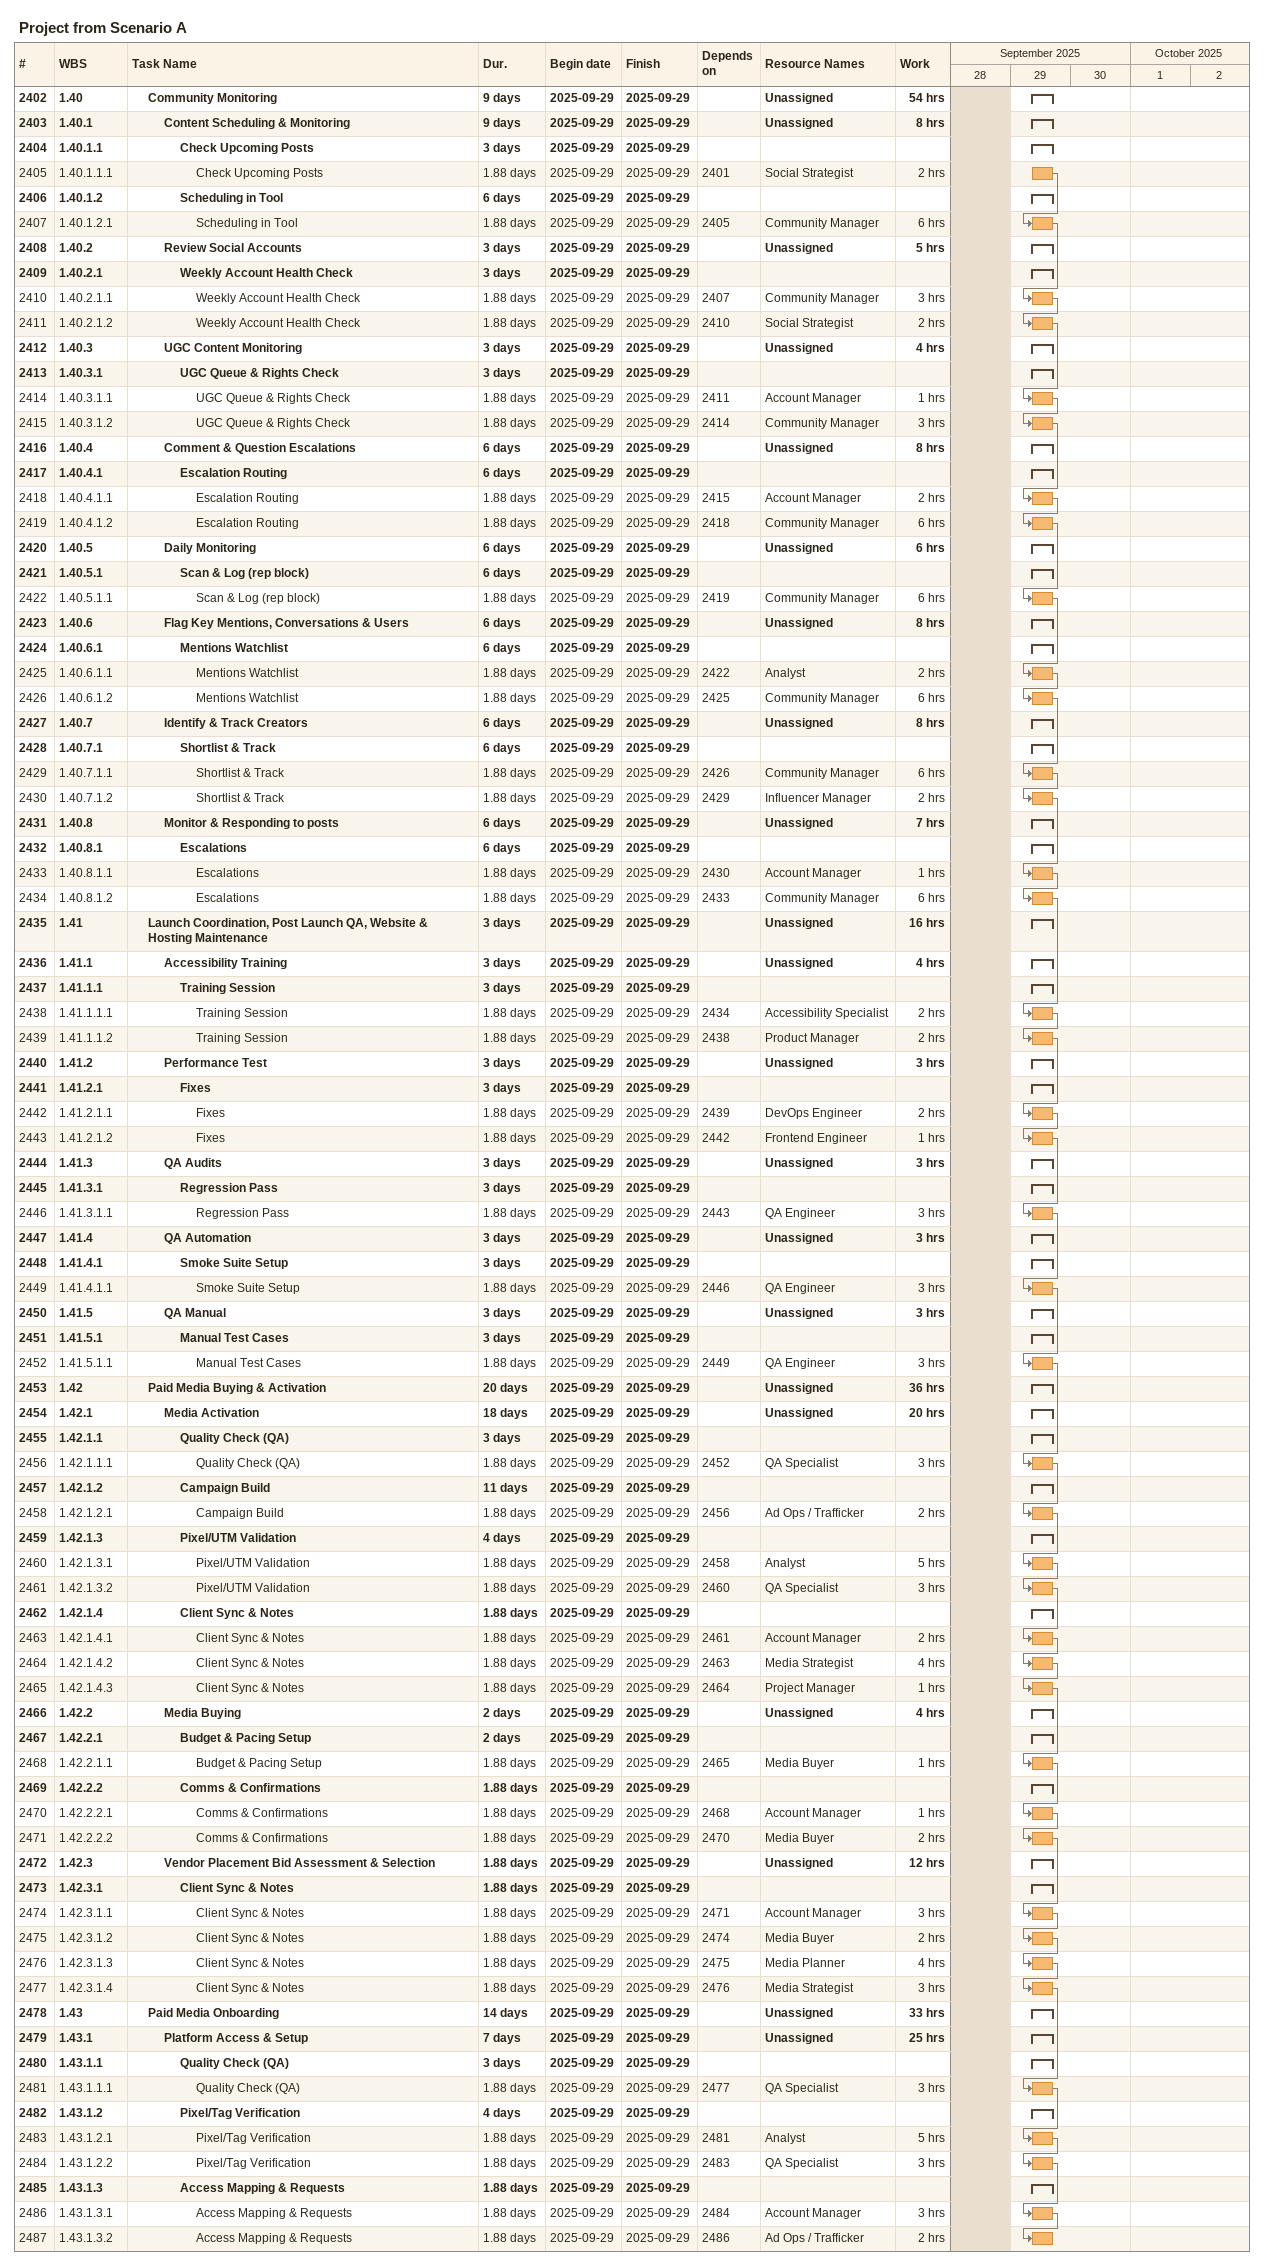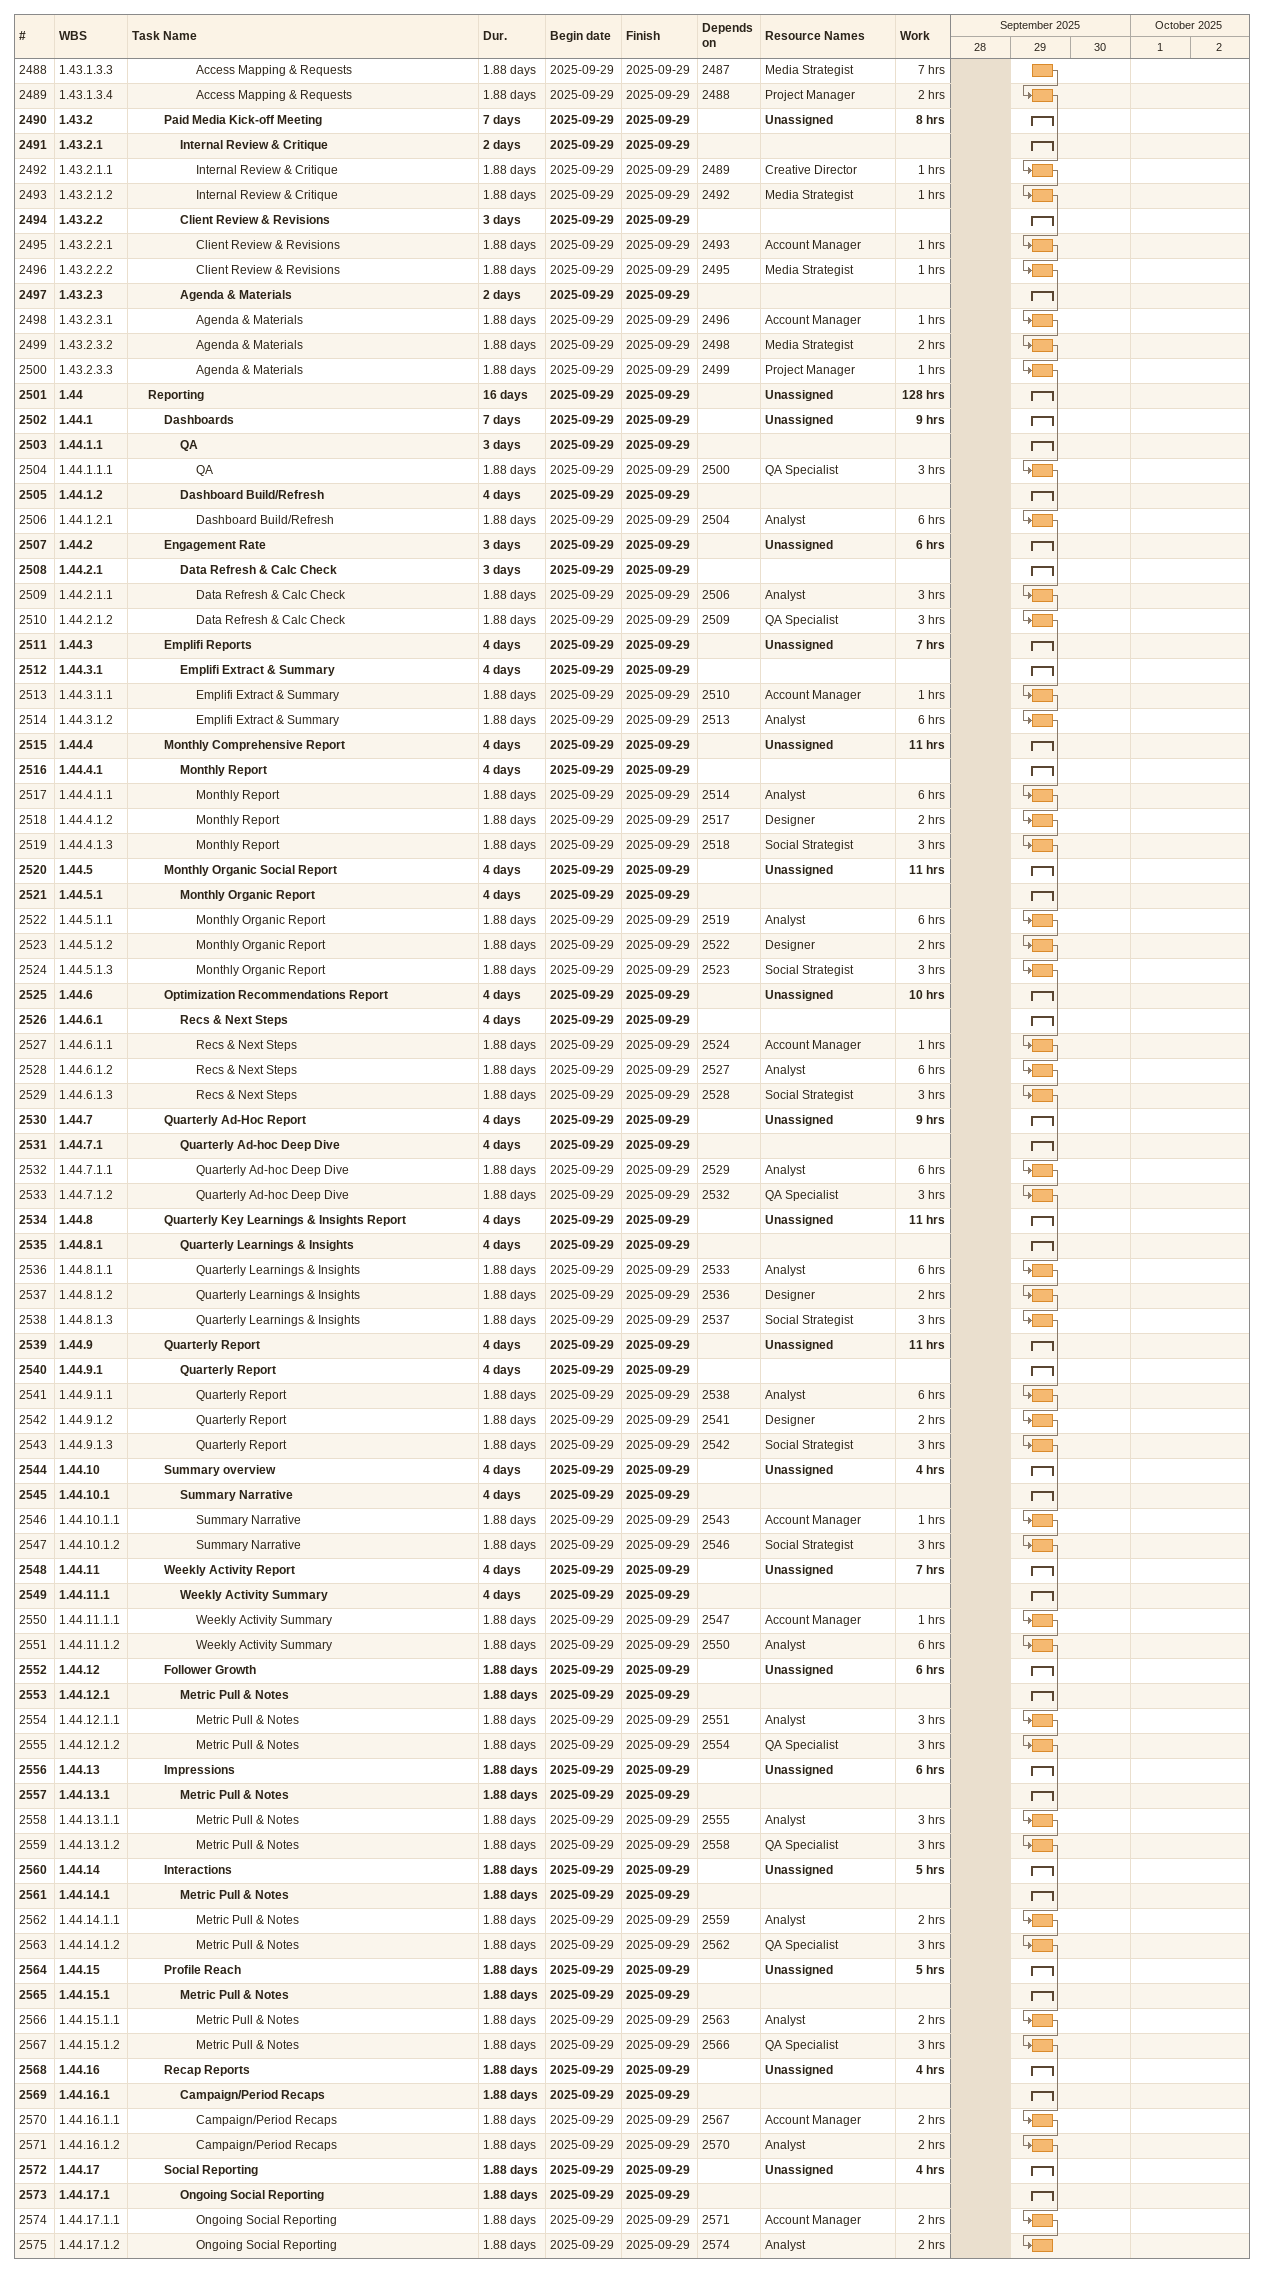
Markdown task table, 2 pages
Project from Scenario A

| ID | WBS | Task | Duration | Start | Finish | Predecessors | Resources | Work (h) |
|---|---|---|---|---|---|---|---|---|
| 2402 | 1.40 | **Community Monitoring** | 9d | 2025-09-29 | 2025-09-29 |  | Unassigned | 54 |
| 2403 | 1.40.1 | **Content Scheduling & Monitoring** | 9d | 2025-09-29 | 2025-09-29 |  | Unassigned | 8 |
| 2404 | 1.40.1.1 | **Check Upcoming Posts** | 3d | 2025-09-29 | 2025-09-29 |  |  |  |
| 2405 | 1.40.1.1.1 | Check Upcoming Posts | 1.88d | 2025-09-29 | 2025-09-29 | 2401 | Social Strategist | 2 |
| 2406 | 1.40.1.2 | **Scheduling in Tool** | 6d | 2025-09-29 | 2025-09-29 |  |  |  |
| 2407 | 1.40.1.2.1 | Scheduling in Tool | 1.88d | 2025-09-29 | 2025-09-29 | 2405 | Community Manager | 6 |
| 2408 | 1.40.2 | **Review Social Accounts** | 3d | 2025-09-29 | 2025-09-29 |  | Unassigned | 5 |
| 2409 | 1.40.2.1 | **Weekly Account Health Check** | 3d | 2025-09-29 | 2025-09-29 |  |  |  |
| 2410 | 1.40.2.1.1 | Weekly Account Health Check | 1.88d | 2025-09-29 | 2025-09-29 | 2407 | Community Manager | 3 |
| 2411 | 1.40.2.1.2 | Weekly Account Health Check | 1.88d | 2025-09-29 | 2025-09-29 | 2410 | Social Strategist | 2 |
| 2412 | 1.40.3 | **UGC Content Monitoring** | 3d | 2025-09-29 | 2025-09-29 |  | Unassigned | 4 |
| 2413 | 1.40.3.1 | **UGC Queue & Rights Check** | 3d | 2025-09-29 | 2025-09-29 |  |  |  |
| 2414 | 1.40.3.1.1 | UGC Queue & Rights Check | 1.88d | 2025-09-29 | 2025-09-29 | 2411 | Account Manager | 1 |
| 2415 | 1.40.3.1.2 | UGC Queue & Rights Check | 1.88d | 2025-09-29 | 2025-09-29 | 2414 | Community Manager | 3 |
| 2416 | 1.40.4 | **Comment & Question Escalations** | 6d | 2025-09-29 | 2025-09-29 |  | Unassigned | 8 |
| 2417 | 1.40.4.1 | **Escalation Routing** | 6d | 2025-09-29 | 2025-09-29 |  |  |  |
| 2418 | 1.40.4.1.1 | Escalation Routing | 1.88d | 2025-09-29 | 2025-09-29 | 2415 | Account Manager | 2 |
| 2419 | 1.40.4.1.2 | Escalation Routing | 1.88d | 2025-09-29 | 2025-09-29 | 2418 | Community Manager | 6 |
| 2420 | 1.40.5 | **Daily Monitoring** | 6d | 2025-09-29 | 2025-09-29 |  | Unassigned | 6 |
| 2421 | 1.40.5.1 | **Scan & Log (rep block)** | 6d | 2025-09-29 | 2025-09-29 |  |  |  |
| 2422 | 1.40.5.1.1 | Scan & Log (rep block) | 1.88d | 2025-09-29 | 2025-09-29 | 2419 | Community Manager | 6 |
| 2423 | 1.40.6 | **Flag Key Mentions, Conversations & Users** | 6d | 2025-09-29 | 2025-09-29 |  | Unassigned | 8 |
| 2424 | 1.40.6.1 | **Mentions Watchlist** | 6d | 2025-09-29 | 2025-09-29 |  |  |  |
| 2425 | 1.40.6.1.1 | Mentions Watchlist | 1.88d | 2025-09-29 | 2025-09-29 | 2422 | Analyst | 2 |
| 2426 | 1.40.6.1.2 | Mentions Watchlist | 1.88d | 2025-09-29 | 2025-09-29 | 2425 | Community Manager | 6 |
| 2427 | 1.40.7 | **Identify & Track Creators** | 6d | 2025-09-29 | 2025-09-29 |  | Unassigned | 8 |
| 2428 | 1.40.7.1 | **Shortlist & Track** | 6d | 2025-09-29 | 2025-09-29 |  |  |  |
| 2429 | 1.40.7.1.1 | Shortlist & Track | 1.88d | 2025-09-29 | 2025-09-29 | 2426 | Community Manager | 6 |
| 2430 | 1.40.7.1.2 | Shortlist & Track | 1.88d | 2025-09-29 | 2025-09-29 | 2429 | Influencer Manager | 2 |
| 2431 | 1.40.8 | **Monitor & Responding to posts** | 6d | 2025-09-29 | 2025-09-29 |  | Unassigned | 7 |
| 2432 | 1.40.8.1 | **Escalations** | 6d | 2025-09-29 | 2025-09-29 |  |  |  |
| 2433 | 1.40.8.1.1 | Escalations | 1.88d | 2025-09-29 | 2025-09-29 | 2430 | Account Manager | 1 |
| 2434 | 1.40.8.1.2 | Escalations | 1.88d | 2025-09-29 | 2025-09-29 | 2433 | Community Manager | 6 |
| 2435 | 1.41 | **Launch Coordination, Post Launch QA, Website & Hosting Maintenance** | 3d | 2025-09-29 | 2025-09-29 |  | Unassigned | 16 |
| 2436 | 1.41.1 | **Accessibility Training** | 3d | 2025-09-29 | 2025-09-29 |  | Unassigned | 4 |
| 2437 | 1.41.1.1 | **Training Session** | 3d | 2025-09-29 | 2025-09-29 |  |  |  |
| 2438 | 1.41.1.1.1 | Training Session | 1.88d | 2025-09-29 | 2025-09-29 | 2434 | Accessibility Specialist | 2 |
| 2439 | 1.41.1.1.2 | Training Session | 1.88d | 2025-09-29 | 2025-09-29 | 2438 | Product Manager | 2 |
| 2440 | 1.41.2 | **Performance Test** | 3d | 2025-09-29 | 2025-09-29 |  | Unassigned | 3 |
| 2441 | 1.41.2.1 | **Fixes** | 3d | 2025-09-29 | 2025-09-29 |  |  |  |
| 2442 | 1.41.2.1.1 | Fixes | 1.88d | 2025-09-29 | 2025-09-29 | 2439 | DevOps Engineer | 2 |
| 2443 | 1.41.2.1.2 | Fixes | 1.88d | 2025-09-29 | 2025-09-29 | 2442 | Frontend Engineer | 1 |
| 2444 | 1.41.3 | **QA Audits** | 3d | 2025-09-29 | 2025-09-29 |  | Unassigned | 3 |
| 2445 | 1.41.3.1 | **Regression Pass** | 3d | 2025-09-29 | 2025-09-29 |  |  |  |
| 2446 | 1.41.3.1.1 | Regression Pass | 1.88d | 2025-09-29 | 2025-09-29 | 2443 | QA Engineer | 3 |
| 2447 | 1.41.4 | **QA Automation** | 3d | 2025-09-29 | 2025-09-29 |  | Unassigned | 3 |
| 2448 | 1.41.4.1 | **Smoke Suite Setup** | 3d | 2025-09-29 | 2025-09-29 |  |  |  |
| 2449 | 1.41.4.1.1 | Smoke Suite Setup | 1.88d | 2025-09-29 | 2025-09-29 | 2446 | QA Engineer | 3 |
| 2450 | 1.41.5 | **QA Manual** | 3d | 2025-09-29 | 2025-09-29 |  | Unassigned | 3 |
| 2451 | 1.41.5.1 | **Manual Test Cases** | 3d | 2025-09-29 | 2025-09-29 |  |  |  |
| 2452 | 1.41.5.1.1 | Manual Test Cases | 1.88d | 2025-09-29 | 2025-09-29 | 2449 | QA Engineer | 3 |
| 2453 | 1.42 | **Paid Media Buying & Activation** | 20d | 2025-09-29 | 2025-09-29 |  | Unassigned | 36 |
| 2454 | 1.42.1 | **Media Activation** | 18d | 2025-09-29 | 2025-09-29 |  | Unassigned | 20 |
| 2455 | 1.42.1.1 | **Quality Check (QA)** | 3d | 2025-09-29 | 2025-09-29 |  |  |  |
| 2456 | 1.42.1.1.1 | Quality Check (QA) | 1.88d | 2025-09-29 | 2025-09-29 | 2452 | QA Specialist | 3 |
| 2457 | 1.42.1.2 | **Campaign Build** | 11d | 2025-09-29 | 2025-09-29 |  |  |  |
| 2458 | 1.42.1.2.1 | Campaign Build | 1.88d | 2025-09-29 | 2025-09-29 | 2456 | Ad Ops / Trafficker | 2 |
| 2459 | 1.42.1.3 | **Pixel/UTM Validation** | 4d | 2025-09-29 | 2025-09-29 |  |  |  |
| 2460 | 1.42.1.3.1 | Pixel/UTM Validation | 1.88d | 2025-09-29 | 2025-09-29 | 2458 | Analyst | 5 |
| 2461 | 1.42.1.3.2 | Pixel/UTM Validation | 1.88d | 2025-09-29 | 2025-09-29 | 2460 | QA Specialist | 3 |
| 2462 | 1.42.1.4 | **Client Sync & Notes** | 1.88d | 2025-09-29 | 2025-09-29 |  |  |  |
| 2463 | 1.42.1.4.1 | Client Sync & Notes | 1.88d | 2025-09-29 | 2025-09-29 | 2461 | Account Manager | 2 |
| 2464 | 1.42.1.4.2 | Client Sync & Notes | 1.88d | 2025-09-29 | 2025-09-29 | 2463 | Media Strategist | 4 |
| 2465 | 1.42.1.4.3 | Client Sync & Notes | 1.88d | 2025-09-29 | 2025-09-29 | 2464 | Project Manager | 1 |
| 2466 | 1.42.2 | **Media Buying** | 2d | 2025-09-29 | 2025-09-29 |  | Unassigned | 4 |
| 2467 | 1.42.2.1 | **Budget & Pacing Setup** | 2d | 2025-09-29 | 2025-09-29 |  |  |  |
| 2468 | 1.42.2.1.1 | Budget & Pacing Setup | 1.88d | 2025-09-29 | 2025-09-29 | 2465 | Media Buyer | 1 |
| 2469 | 1.42.2.2 | **Comms & Confirmations** | 1.88d | 2025-09-29 | 2025-09-29 |  |  |  |
| 2470 | 1.42.2.2.1 | Comms & Confirmations | 1.88d | 2025-09-29 | 2025-09-29 | 2468 | Account Manager | 1 |
| 2471 | 1.42.2.2.2 | Comms & Confirmations | 1.88d | 2025-09-29 | 2025-09-29 | 2470 | Media Buyer | 2 |
| 2472 | 1.42.3 | **Vendor Placement Bid Assessment & Selection** | 1.88d | 2025-09-29 | 2025-09-29 |  | Unassigned | 12 |
| 2473 | 1.42.3.1 | **Client Sync & Notes** | 1.88d | 2025-09-29 | 2025-09-29 |  |  |  |
| 2474 | 1.42.3.1.1 | Client Sync & Notes | 1.88d | 2025-09-29 | 2025-09-29 | 2471 | Account Manager | 3 |
| 2475 | 1.42.3.1.2 | Client Sync & Notes | 1.88d | 2025-09-29 | 2025-09-29 | 2474 | Media Buyer | 2 |
| 2476 | 1.42.3.1.3 | Client Sync & Notes | 1.88d | 2025-09-29 | 2025-09-29 | 2475 | Media Planner | 4 |
| 2477 | 1.42.3.1.4 | Client Sync & Notes | 1.88d | 2025-09-29 | 2025-09-29 | 2476 | Media Strategist | 3 |
| 2478 | 1.43 | **Paid Media Onboarding** | 14d | 2025-09-29 | 2025-09-29 |  | Unassigned | 33 |
| 2479 | 1.43.1 | **Platform Access & Setup** | 7d | 2025-09-29 | 2025-09-29 |  | Unassigned | 25 |
| 2480 | 1.43.1.1 | **Quality Check (QA)** | 3d | 2025-09-29 | 2025-09-29 |  |  |  |
| 2481 | 1.43.1.1.1 | Quality Check (QA) | 1.88d | 2025-09-29 | 2025-09-29 | 2477 | QA Specialist | 3 |
| 2482 | 1.43.1.2 | **Pixel/Tag Verification** | 4d | 2025-09-29 | 2025-09-29 |  |  |  |
| 2483 | 1.43.1.2.1 | Pixel/Tag Verification | 1.88d | 2025-09-29 | 2025-09-29 | 2481 | Analyst | 5 |
| 2484 | 1.43.1.2.2 | Pixel/Tag Verification | 1.88d | 2025-09-29 | 2025-09-29 | 2483 | QA Specialist | 3 |
| 2485 | 1.43.1.3 | **Access Mapping & Requests** | 1.88d | 2025-09-29 | 2025-09-29 |  |  |  |
| 2486 | 1.43.1.3.1 | Access Mapping & Requests | 1.88d | 2025-09-29 | 2025-09-29 | 2484 | Account Manager | 3 |
| 2487 | 1.43.1.3.2 | Access Mapping & Requests | 1.88d | 2025-09-29 | 2025-09-29 | 2486 | Ad Ops / Trafficker | 2 |
| 2488 | 1.43.1.3.3 | Access Mapping & Requests | 1.88d | 2025-09-29 | 2025-09-29 | 2487 | Media Strategist | 7 |
| 2489 | 1.43.1.3.4 | Access Mapping & Requests | 1.88d | 2025-09-29 | 2025-09-29 | 2488 | Project Manager | 2 |
| 2490 | 1.43.2 | **Paid Media Kick-off Meeting** | 7d | 2025-09-29 | 2025-09-29 |  | Unassigned | 8 |
| 2491 | 1.43.2.1 | **Internal Review & Critique** | 2d | 2025-09-29 | 2025-09-29 |  |  |  |
| 2492 | 1.43.2.1.1 | Internal Review & Critique | 1.88d | 2025-09-29 | 2025-09-29 | 2489 | Creative Director | 1 |
| 2493 | 1.43.2.1.2 | Internal Review & Critique | 1.88d | 2025-09-29 | 2025-09-29 | 2492 | Media Strategist | 1 |
| 2494 | 1.43.2.2 | **Client Review & Revisions** | 3d | 2025-09-29 | 2025-09-29 |  |  |  |
| 2495 | 1.43.2.2.1 | Client Review & Revisions | 1.88d | 2025-09-29 | 2025-09-29 | 2493 | Account Manager | 1 |
| 2496 | 1.43.2.2.2 | Client Review & Revisions | 1.88d | 2025-09-29 | 2025-09-29 | 2495 | Media Strategist | 1 |
| 2497 | 1.43.2.3 | **Agenda & Materials** | 2d | 2025-09-29 | 2025-09-29 |  |  |  |
| 2498 | 1.43.2.3.1 | Agenda & Materials | 1.88d | 2025-09-29 | 2025-09-29 | 2496 | Account Manager | 1 |
| 2499 | 1.43.2.3.2 | Agenda & Materials | 1.88d | 2025-09-29 | 2025-09-29 | 2498 | Media Strategist | 2 |
| 2500 | 1.43.2.3.3 | Agenda & Materials | 1.88d | 2025-09-29 | 2025-09-29 | 2499 | Project Manager | 1 |
| 2501 | 1.44 | **Reporting** | 16d | 2025-09-29 | 2025-09-29 |  | Unassigned | 128 |
| 2502 | 1.44.1 | **Dashboards** | 7d | 2025-09-29 | 2025-09-29 |  | Unassigned | 9 |
| 2503 | 1.44.1.1 | **QA** | 3d | 2025-09-29 | 2025-09-29 |  |  |  |
| 2504 | 1.44.1.1.1 | QA | 1.88d | 2025-09-29 | 2025-09-29 | 2500 | QA Specialist | 3 |
| 2505 | 1.44.1.2 | **Dashboard Build/Refresh** | 4d | 2025-09-29 | 2025-09-29 |  |  |  |
| 2506 | 1.44.1.2.1 | Dashboard Build/Refresh | 1.88d | 2025-09-29 | 2025-09-29 | 2504 | Analyst | 6 |
| 2507 | 1.44.2 | **Engagement Rate** | 3d | 2025-09-29 | 2025-09-29 |  | Unassigned | 6 |
| 2508 | 1.44.2.1 | **Data Refresh & Calc Check** | 3d | 2025-09-29 | 2025-09-29 |  |  |  |
| 2509 | 1.44.2.1.1 | Data Refresh & Calc Check | 1.88d | 2025-09-29 | 2025-09-29 | 2506 | Analyst | 3 |
| 2510 | 1.44.2.1.2 | Data Refresh & Calc Check | 1.88d | 2025-09-29 | 2025-09-29 | 2509 | QA Specialist | 3 |
| 2511 | 1.44.3 | **Emplifi Reports** | 4d | 2025-09-29 | 2025-09-29 |  | Unassigned | 7 |
| 2512 | 1.44.3.1 | **Emplifi Extract & Summary** | 4d | 2025-09-29 | 2025-09-29 |  |  |  |
| 2513 | 1.44.3.1.1 | Emplifi Extract & Summary | 1.88d | 2025-09-29 | 2025-09-29 | 2510 | Account Manager | 1 |
| 2514 | 1.44.3.1.2 | Emplifi Extract & Summary | 1.88d | 2025-09-29 | 2025-09-29 | 2513 | Analyst | 6 |
| 2515 | 1.44.4 | **Monthly Comprehensive Report** | 4d | 2025-09-29 | 2025-09-29 |  | Unassigned | 11 |
| 2516 | 1.44.4.1 | **Monthly Report** | 4d | 2025-09-29 | 2025-09-29 |  |  |  |
| 2517 | 1.44.4.1.1 | Monthly Report | 1.88d | 2025-09-29 | 2025-09-29 | 2514 | Analyst | 6 |
| 2518 | 1.44.4.1.2 | Monthly Report | 1.88d | 2025-09-29 | 2025-09-29 | 2517 | Designer | 2 |
| 2519 | 1.44.4.1.3 | Monthly Report | 1.88d | 2025-09-29 | 2025-09-29 | 2518 | Social Strategist | 3 |
| 2520 | 1.44.5 | **Monthly Organic Social Report** | 4d | 2025-09-29 | 2025-09-29 |  | Unassigned | 11 |
| 2521 | 1.44.5.1 | **Monthly Organic Report** | 4d | 2025-09-29 | 2025-09-29 |  |  |  |
| 2522 | 1.44.5.1.1 | Monthly Organic Report | 1.88d | 2025-09-29 | 2025-09-29 | 2519 | Analyst | 6 |
| 2523 | 1.44.5.1.2 | Monthly Organic Report | 1.88d | 2025-09-29 | 2025-09-29 | 2522 | Designer | 2 |
| 2524 | 1.44.5.1.3 | Monthly Organic Report | 1.88d | 2025-09-29 | 2025-09-29 | 2523 | Social Strategist | 3 |
| 2525 | 1.44.6 | **Optimization Recommendations Report** | 4d | 2025-09-29 | 2025-09-29 |  | Unassigned | 10 |
| 2526 | 1.44.6.1 | **Recs & Next Steps** | 4d | 2025-09-29 | 2025-09-29 |  |  |  |
| 2527 | 1.44.6.1.1 | Recs & Next Steps | 1.88d | 2025-09-29 | 2025-09-29 | 2524 | Account Manager | 1 |
| 2528 | 1.44.6.1.2 | Recs & Next Steps | 1.88d | 2025-09-29 | 2025-09-29 | 2527 | Analyst | 6 |
| 2529 | 1.44.6.1.3 | Recs & Next Steps | 1.88d | 2025-09-29 | 2025-09-29 | 2528 | Social Strategist | 3 |
| 2530 | 1.44.7 | **Quarterly Ad-Hoc Report** | 4d | 2025-09-29 | 2025-09-29 |  | Unassigned | 9 |
| 2531 | 1.44.7.1 | **Quarterly Ad-hoc Deep Dive** | 4d | 2025-09-29 | 2025-09-29 |  |  |  |
| 2532 | 1.44.7.1.1 | Quarterly Ad-hoc Deep Dive | 1.88d | 2025-09-29 | 2025-09-29 | 2529 | Analyst | 6 |
| 2533 | 1.44.7.1.2 | Quarterly Ad-hoc Deep Dive | 1.88d | 2025-09-29 | 2025-09-29 | 2532 | QA Specialist | 3 |
| 2534 | 1.44.8 | **Quarterly Key Learnings & Insights Report** | 4d | 2025-09-29 | 2025-09-29 |  | Unassigned | 11 |
| 2535 | 1.44.8.1 | **Quarterly Learnings & Insights** | 4d | 2025-09-29 | 2025-09-29 |  |  |  |
| 2536 | 1.44.8.1.1 | Quarterly Learnings & Insights | 1.88d | 2025-09-29 | 2025-09-29 | 2533 | Analyst | 6 |
| 2537 | 1.44.8.1.2 | Quarterly Learnings & Insights | 1.88d | 2025-09-29 | 2025-09-29 | 2536 | Designer | 2 |
| 2538 | 1.44.8.1.3 | Quarterly Learnings & Insights | 1.88d | 2025-09-29 | 2025-09-29 | 2537 | Social Strategist | 3 |
| 2539 | 1.44.9 | **Quarterly Report** | 4d | 2025-09-29 | 2025-09-29 |  | Unassigned | 11 |
| 2540 | 1.44.9.1 | **Quarterly Report** | 4d | 2025-09-29 | 2025-09-29 |  |  |  |
| 2541 | 1.44.9.1.1 | Quarterly Report | 1.88d | 2025-09-29 | 2025-09-29 | 2538 | Analyst | 6 |
| 2542 | 1.44.9.1.2 | Quarterly Report | 1.88d | 2025-09-29 | 2025-09-29 | 2541 | Designer | 2 |
| 2543 | 1.44.9.1.3 | Quarterly Report | 1.88d | 2025-09-29 | 2025-09-29 | 2542 | Social Strategist | 3 |
| 2544 | 1.44.10 | **Summary overview** | 4d | 2025-09-29 | 2025-09-29 |  | Unassigned | 4 |
| 2545 | 1.44.10.1 | **Summary Narrative** | 4d | 2025-09-29 | 2025-09-29 |  |  |  |
| 2546 | 1.44.10.1.1 | Summary Narrative | 1.88d | 2025-09-29 | 2025-09-29 | 2543 | Account Manager | 1 |
| 2547 | 1.44.10.1.2 | Summary Narrative | 1.88d | 2025-09-29 | 2025-09-29 | 2546 | Social Strategist | 3 |
| 2548 | 1.44.11 | **Weekly Activity Report** | 4d | 2025-09-29 | 2025-09-29 |  | Unassigned | 7 |
| 2549 | 1.44.11.1 | **Weekly Activity Summary** | 4d | 2025-09-29 | 2025-09-29 |  |  |  |
| 2550 | 1.44.11.1.1 | Weekly Activity Summary | 1.88d | 2025-09-29 | 2025-09-29 | 2547 | Account Manager | 1 |
| 2551 | 1.44.11.1.2 | Weekly Activity Summary | 1.88d | 2025-09-29 | 2025-09-29 | 2550 | Analyst | 6 |
| 2552 | 1.44.12 | **Follower Growth** | 1.88d | 2025-09-29 | 2025-09-29 |  | Unassigned | 6 |
| 2553 | 1.44.12.1 | **Metric Pull & Notes** | 1.88d | 2025-09-29 | 2025-09-29 |  |  |  |
| 2554 | 1.44.12.1.1 | Metric Pull & Notes | 1.88d | 2025-09-29 | 2025-09-29 | 2551 | Analyst | 3 |
| 2555 | 1.44.12.1.2 | Metric Pull & Notes | 1.88d | 2025-09-29 | 2025-09-29 | 2554 | QA Specialist | 3 |
| 2556 | 1.44.13 | **Impressions** | 1.88d | 2025-09-29 | 2025-09-29 |  | Unassigned | 6 |
| 2557 | 1.44.13.1 | **Metric Pull & Notes** | 1.88d | 2025-09-29 | 2025-09-29 |  |  |  |
| 2558 | 1.44.13.1.1 | Metric Pull & Notes | 1.88d | 2025-09-29 | 2025-09-29 | 2555 | Analyst | 3 |
| 2559 | 1.44.13.1.2 | Metric Pull & Notes | 1.88d | 2025-09-29 | 2025-09-29 | 2558 | QA Specialist | 3 |
| 2560 | 1.44.14 | **Interactions** | 1.88d | 2025-09-29 | 2025-09-29 |  | Unassigned | 5 |
| 2561 | 1.44.14.1 | **Metric Pull & Notes** | 1.88d | 2025-09-29 | 2025-09-29 |  |  |  |
| 2562 | 1.44.14.1.1 | Metric Pull & Notes | 1.88d | 2025-09-29 | 2025-09-29 | 2559 | Analyst | 2 |
| 2563 | 1.44.14.1.2 | Metric Pull & Notes | 1.88d | 2025-09-29 | 2025-09-29 | 2562 | QA Specialist | 3 |
| 2564 | 1.44.15 | **Profile Reach** | 1.88d | 2025-09-29 | 2025-09-29 |  | Unassigned | 5 |
| 2565 | 1.44.15.1 | **Metric Pull & Notes** | 1.88d | 2025-09-29 | 2025-09-29 |  |  |  |
| 2566 | 1.44.15.1.1 | Metric Pull & Notes | 1.88d | 2025-09-29 | 2025-09-29 | 2563 | Analyst | 2 |
| 2567 | 1.44.15.1.2 | Metric Pull & Notes | 1.88d | 2025-09-29 | 2025-09-29 | 2566 | QA Specialist | 3 |
| 2568 | 1.44.16 | **Recap Reports** | 1.88d | 2025-09-29 | 2025-09-29 |  | Unassigned | 4 |
| 2569 | 1.44.16.1 | **Campaign/Period Recaps** | 1.88d | 2025-09-29 | 2025-09-29 |  |  |  |
| 2570 | 1.44.16.1.1 | Campaign/Period Recaps | 1.88d | 2025-09-29 | 2025-09-29 | 2567 | Account Manager | 2 |
| 2571 | 1.44.16.1.2 | Campaign/Period Recaps | 1.88d | 2025-09-29 | 2025-09-29 | 2570 | Analyst | 2 |
| 2572 | 1.44.17 | **Social Reporting** | 1.88d | 2025-09-29 | 2025-09-29 |  | Unassigned | 4 |
| 2573 | 1.44.17.1 | **Ongoing Social Reporting** | 1.88d | 2025-09-29 | 2025-09-29 |  |  |  |
| 2574 | 1.44.17.1.1 | Ongoing Social Reporting | 1.88d | 2025-09-29 | 2025-09-29 | 2571 | Account Manager | 2 |
| 2575 | 1.44.17.1.2 | Ongoing Social Reporting | 1.88d | 2025-09-29 | 2025-09-29 | 2574 | Analyst | 2 |
